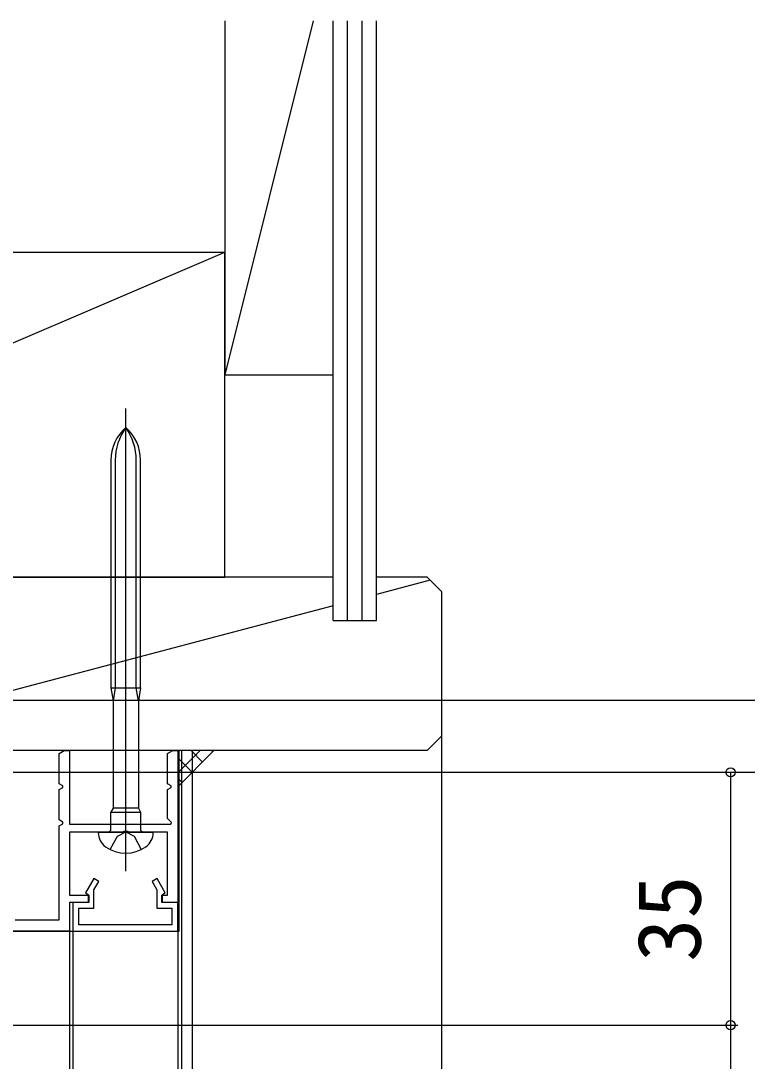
# Model space of a CAD drawing. Units: millimetres, scale not verified. Extents: x -525 to 525, y -783 to 779.
# Drawn here: x 305.9 to 406.4, y 215.5 to 359.5 of the extents above; entities that cross this region are included whole.
import ezdxf
from ezdxf.enums import TextEntityAlignment as Align

# ---------------------------------------------------------------- set-up
doc = ezdxf.new("R2010")
doc.units = ezdxf.units.MM
doc.header["$LTSCALE"] = 4
for name, color, linetype in [('0-3_YKK_11', 7, 'Continuous'), ('0-5_YKK_12', 2, 'Continuous'), ('0-7_YKK_D', 6, 'Continuous'), ('0-9_YSS_K', 3, 'Continuous'), ('0-A_YSS_KE', 3, 'Continuous')]:
    doc.layers.add(name, color=color, linetype=linetype)
doc.styles.add('ＭＳ ゴシック', font='')
doc.styles.get('ＭＳ ゴシック').set_extended_font_data('MS Gothic')

msp = doc.modelspace()

# ---------------------------------------------------------------- linework, layer by layer
at = {"layer": '0-3_YKK_11'}
for p, q in [((320.444, 241.8), (320.444, 305.833)), ((322.494, 267.175), (322.494, 298.659)), ((322.194, 250.495), (318.694, 250.495)), ((316.644, 247.126), (316.644, 247.175)), ((312.644, 233.475), (264.644, 233.475))]:
    msp.add_line(p, q, dxfattribs=at)
for points in [[(318.394, 298.659), (318.394, 267.175), (318.694, 265.375), (318.694, 250.495), (318.394, 249.975), (322.494, 249.975), (322.494, 247.475), (322.794, 247.175)], [(318.394, 267.175), (322.494, 267.175), (322.194, 265.375), (321.894, 267.175), (321.894, 298.659)], [(318.994, 298.659), (318.994, 267.175), (318.694, 265.375)], [(322.194, 265.375), (322.194, 250.495), (322.494, 249.975)], [(311.744, 248.591), (311.244, 248.879), (311.244, 253.071), (311.744, 253.36), (311.744, 253.591), (311.244, 253.879), (311.244, 258.071), (311.944, 258.475)], [(311.944, 258.475), (312.644, 258.475), (312.644, 248.275)], [(312.644, 248.275), (326.661, 248.275), (326.768, 248.534), (326.244, 249.058), (326.244, 253.071), (326.744, 253.36), (326.744, 253.591), (326.244, 253.879), (326.244, 258.071), (326.944, 258.475)], [(326.944, 258.475), (327.644, 258.475), (327.644, 237.475)], [(318.094, 247.175), (318.394, 247.475), (318.394, 249.975)], [(305.164, 235.075), (311.244, 235.075), (311.244, 248.071), (311.744, 248.36), (311.744, 248.591)], [(327.644, 237.475), (325.444, 237.475), (325.444, 238.475), (326.244, 238.475), (326.244, 247.175), (320.902, 247.175), (320.719, 247.295), (320.169, 247.295), (319.986, 247.175), (312.644, 247.175), (312.644, 238.475), (315.344, 238.475), (315.344, 237.475), (312.644, 237.475), (312.644, 233.475)], [(316.644, 247.175), (324.244, 247.175), (324.244, 247.126)], [(318.294, 244.784), (319.299, 246.635), (320.444, 247.243), (321.589, 246.635), (322.594, 244.784)]]:
    msp.add_lwpolyline(points, dxfattribs=at)
msp.add_lwpolyline([(313.144, 233.475), (327.644, 233.475), (327.644, 237.475), (325.544, 237.475), (325.544, 238.575), (325.917, 238.791), (324.771, 240.775), (324.079, 240.375), (324.744, 239.223), (324.744, 236.675), (326.844, 236.675), (326.844, 234.375), (313.944, 234.375), (313.944, 236.675), (316.044, 236.675), (316.044, 239.223), (316.709, 240.375), (316.017, 240.775), (314.871, 238.791), (315.244, 238.575), (315.244, 237.475), (313.144, 237.475)], close=True, dxfattribs=at)
for centre, radius, start, end in [((324.394, 298.659), 6, 131.17288, 180), ((326.753, 298.659), 7.759, 144.40104, 180), ((316.494, 298.659), 6, 359.99998, 48.8271), ((314.135, 298.659), 7.759, 359.99998, 35.59899), ((319.044, 247.126), 2.4, 180, 234.31464), ((321.844, 247.126), 2.4, 305.68536, 359.99998), ((320.444, 249.075), 4.8, 234.31464, 305.68536)]:
    msp.add_arc(centre, radius, start, end, dxfattribs=at)
at = {"layer": '0-5_YKK_12'}
for p, q in [((327.844, 233.475), (327.844, 258.475)), ((328.144, 258.475), (328.144, 34.689)), ((329.644, 258.475), (329.644, 34.689)), ((264.644, 233.475), (327.844, 233.475)), ((312.644, 233.475), (312.644, 34.689)), ((313.144, 233.475), (313.144, 34.689)), ((327.644, 233.475), (327.644, 34.689))]:
    msp.add_line(p, q, dxfattribs=at)
at = {"layer": '0-7_YKK_D'}
for p, q in [((264.444, 265.475), (425.144, 265.475)), ((336.045, 265.475), (445.144, 265.475)), ((238.644, 255.475), (425.144, 255.475)), ((265.344, 255.475), (405.144, 255.475)), ((362.987, 255.475), (425.144, 255.475)), ((404.144, 255.475), (404.144, 220.475)), ((265.344, 220.475), (405.144, 220.475)), ((265.344, 220.475), (405.144, 220.475)), ((404.144, 220.475), (404.144, 204.475))]:
    msp.add_line(p, q, dxfattribs=at)
for centre in [(404.144, 255.475), (404.144, 220.475), (404.144, 220.475)]:
    msp.add_circle(centre, 0.637, dxfattribs=at)
at = {"layer": '0-9_YSS_K'}
for p, q in [((346.394, 359.474), (334.144, 310.475)), ((349.144, 276.475), (349.144, 359.474)), ((351.144, 276.475), (351.144, 359.474)), ((353.144, 276.475), (353.144, 359.474)), ((355.144, 276.475), (355.144, 359.474)), ((229.144, 282.475), (334.144, 327.475)), ((349.144, 282.475), (273.144, 282.475)), ((362.144, 282.475), (355.144, 282.475)), ((362.561, 282.057), (355.144, 280.101)), ((349.144, 278.519), (273.144, 258.475)), ((349.144, 276.475), (355.144, 276.475)), ((362.144, 258.475), (364.144, 260.475)), ((364.144, 260.475), (364.144, 34.703)), ((362.144, 258.475), (273.144, 258.475)), ((327.644, 253.475), (332.644, 258.475)), ((327.644, 258.212), (327.907, 258.475)), ((327.644, 255.384), (330.735, 258.475)), ((331.065, 256.897), (329.487, 258.475)), ((332.48, 258.311), (332.315, 258.475)), ((329.651, 255.482), (327.644, 257.49)), ((328.237, 254.068), (327.644, 254.661))]:
    msp.add_line(p, q, dxfattribs=at)
for points in [[(334.144, 359.474), (334.144, 310.475), (349.144, 310.475), (349.144, 359.474)], [(362.144, 282.475), (364.144, 280.475), (364.144, 260.475)]]:
    msp.add_lwpolyline(points, dxfattribs=at)
at = {"layer": '0-A_YSS_KE'}
for p in [(229.144, 327.475), (334.144, 282.475)]:
    msp.add_line(p, (334.144, 327.475), dxfattribs=at)
msp.add_lwpolyline([(229.144, 327.475), (229.144, 282.475), (334.144, 282.475)], dxfattribs=at)

# ---------------------------------------------------------------- texts
at = {"layer": '0-7_YKK_D', "style": 'ＭＳ ゴシック'}
msp.add_text('35', height=8.798, rotation=90, dxfattribs=at).set_placement((402.644, 229.247), align=Align.BOTTOM_LEFT)

doc.saveas('drawing.dxf')
